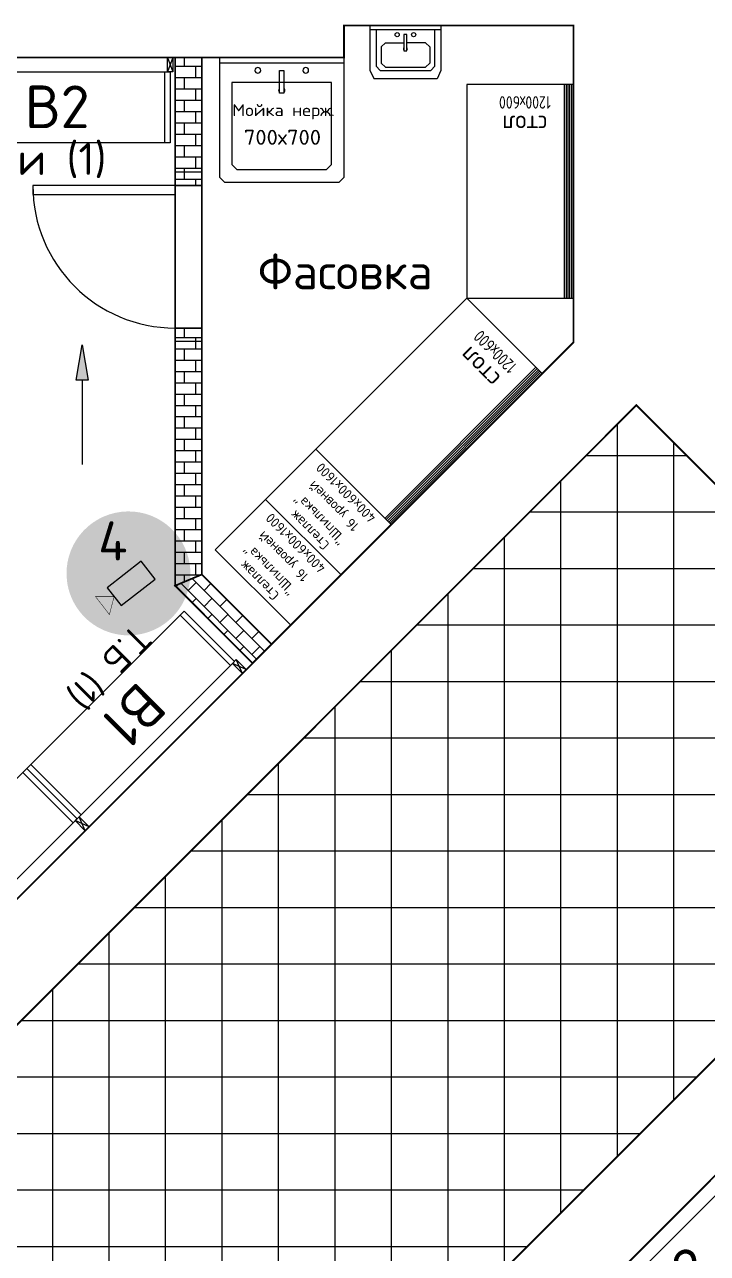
# Model space of a CAD drawing. Extents: x 2032930 to 2119419, y 2254097 to 2318481.
# Drawn here: x 2076691 to 2080530, y 2291832 to 2298737 of the extents above; entities that cross this region are included whole.
import ezdxf
from ezdxf.enums import TextEntityAlignment as Align

# ---------------------------------------------------------------- set-up
doc = ezdxf.new("R2010")
doc.units = 0
doc.header["$LTSCALE"] = 50
doc.set_wipeout_variables(frame=1)
doc.layers.get('0').update_dxf_attribs({"linetype": 'CONTINUOUS'})
doc.layers.get('Defpoints').update_dxf_attribs({"linetype": 'CONTINUOUS'})
for name, color, linetype in [('Вспомогательные надписи', 7, 'CONTINUOUS'), ('ДВЕРИ JDA', 86, 'CONTINUOUS'), ('ДВЕРИ УСТАНАВЛИВАЕМЫЕ', 86, 'CONTINUOUS'), ('ДВЕРИ_НАПРАВЛЕНИЕ JDA', 86, 'CONTINUOUS'), ('Наименование помещений', 7, 'CONTINUOUS'), ('Оборудование ИТ', 90, 'CONTINUOUS'), ('Оборудование ПП', 7, 'CONTINUOUS'), ('ПОКУПАТЕЛЬСКИЕ ПОТОКИ', 7, 'CONTINUOUS'), ('ПРОЕМЫ JDA', 7, 'CONTINUOUS'), ('СП_ОБОРУДОВАНИЕ', 7, 'CONTINUOUS'), ('СП_ОБОРУДОВАНИЕ JDA', 7, 'CONTINUOUS'), ('СП_ТЕКСТ JDA', 7, 'CONTINUOUS'), ('Стены возводимые', 1, 'CONTINUOUS'), ('ТО_ТП', 6, 'CONTINUOUS'), ('ТО_ТП_JDA', 6, 'CONTINUOUS'), ('ТО_ТП_ТЕКСТ JDA', 7, 'CONTINUOUS'), ('ТОВАРНЫЕ ГРУППЫ JDA', 7, 'CONTINUOUS')]:
    doc.layers.add(name, color=color, linetype=linetype)
doc.layers.add('Стены обмер', color=250, linetype='CONTINUOUS', lineweight=20)
doc.layers.add('Территория собственника', color=7, linetype='CONTINUOUS', lineweight=18)
doc.styles.get("Standard").update_dxf_attribs({"font": 'isocpeur.ttf'})

# ---------------------------------------------------------------- blocks, each defined once
blk = doc.blocks.new('В2 стеллаж 400')
at = {"layer": 'ТО_ТП', "color": 212, "lineweight": 5}
for p, q in [((-1233.9, -480), (-1233.9, -80)), ((-46.1, -480), (-46.1, -80))]:
    blk.add_line(p, q, dxfattribs=at)
at = {"layer": 'ТО_ТП_JDA'}
blk.add_lwpolyline([(-15, -480), (-1265, -480), (-1265, -80), (-15, -80)], close=True, dxfattribs=at)
at = {"layer": 'ТО_ТП_ТЕКСТ JDA', "lineweight": 40}
blk.add_text('В2', height=240, dxfattribs=at).set_placement((-650.7, -397), align=Align.CENTER)
blk = doc.blocks.new('СБ Стойка H1700')
at = {"layer": 'ТО_ТП', "color": 212}
for p, q in [((-30, 0), (0, -80)), ((0, 0), (-30, -80))]:
    blk.add_line(p, q, dxfattribs=at)
blk.add_lwpolyline([(0, -80), (-30, -80), (-30, 0), (0, 0)], close=True, dxfattribs=at)
blk = doc.blocks.new('*U274')
at = {"layer": 'ТО_ТП'}
for p in [(-1250, 0), (0, 0), (0, 0), (0, 0), (-1250, 0)]:
    blk.add_blockref('СБ Стойка H1700', p, dxfattribs=at)
at = {"layer": 'ТО_ТП', "linetype": 'ByBlock'}
blk.add_blockref('В2 стеллаж 400', (0, 0), dxfattribs=at)
blk = doc.blocks.new('В1 стеллаж 400')
at = {"layer": 'ТО_ТП', "color": 212, "lineweight": 5}
for p, q in [((-1233.9, -480), (-1233.9, -80)), ((-46.1, -480), (-46.1, -80))]:
    blk.add_line(p, q, dxfattribs=at)
at = {"layer": 'ТО_ТП_JDA'}
blk.add_lwpolyline([(-15, -480), (-1265, -480), (-1265, -80), (-15, -80)], close=True, dxfattribs=at)
at = {"layer": 'ТО_ТП_ТЕКСТ JDA', "lineweight": 40}
blk.add_text('В1', height=240, dxfattribs=at).set_placement((-652.7, -386.2), align=Align.CENTER)
blk = doc.blocks.new('*U273')
at = {"layer": 'ТО_ТП'}
for p in [(-1250, 0), (0, 0), (0, 0), (0, 0), (-1250, 0)]:
    blk.add_blockref('СБ Стойка H1700', p, dxfattribs=at)
at = {"layer": 'ТО_ТП', "linetype": 'ByBlock'}
blk.add_blockref('В1 стеллаж 400', (0, 0), dxfattribs=at)
blk = doc.blocks.new('*U760')
at = {"layer": 'ТОВАРНЫЕ ГРУППЫ JDA', "insert": (0, 0), "char_height": 150, "width": 1162.571, "attachment_point": 1}
blk.add_mtext('Т.Б (1)', dxfattribs=at)
blk = doc.blocks.new('Стрелка')
at = {"layer": 'ПОКУПАТЕЛЬСКИЕ ПОТОКИ'}
for p, q in [((-33.3, 200), (33.3, 200)), ((0, 0), (-33.3, 200)), ((-33.3, 200), (33.3, 200)), ((0, 0), (-33.3, 200)), ((33.3, 200), (0, 0)), ((33.3, 200), (0, 0))]:
    blk.add_line(p, q, dxfattribs=at)
at = {"layer": 'ПОКУПАТЕЛЬСКИЕ ПОТОКИ', "color": 7}
blk.add_lwpolyline([(0, 200), (0, 673.2)], dxfattribs=at)
blk.add_lwpolyline([(0, 200), (0, 673.2)], dxfattribs=at)
blk.add_solid([(-33.3, 200), (0, 0), (33.3, 200)], dxfattribs=at)
blk.add_solid([(-33.3, 200), (0, 0), (33.3, 200)], dxfattribs=at)
blk = doc.blocks.new('*U550')
at = {"layer": 'ПОКУПАТЕЛЬСКИЕ ПОТОКИ', "rotation": 270}
blk.add_blockref('Стрелка', (-336.6, 0), dxfattribs=at)
blk = doc.blocks.new('*U388')
at = {"layer": 'ТОВАРНЫЕ ГРУППЫ JDA', "insert": (0, 0), "char_height": 180, "width": 1248.016, "attachment_point": 1}
blk.add_mtext('Соки (1)', dxfattribs=at)
blk = doc.blocks.new('разделочный стол 1200х600')
at = {"layer": 'СП_ОБОРУДОВАНИЕ', "color": 6}
for p, q in [((38576.6, 97085.3), (39776.6, 97085.3)), ((38576.6, 97075.3), (39776.6, 97075.3)), ((38576.6, 97065.3), (39776.6, 97065.3)), ((38576.6, 97055.3), (39776.6, 97055.3)), ((38576.6, 97045.3), (39776.6, 97045.3))]:
    blk.add_line(p, q, dxfattribs=at)
at = {"layer": 'СП_ОБОРУДОВАНИЕ JDA', "color": 6}
blk.add_lwpolyline([(38576.6, 97035.3), (39776.6, 97035.3), (39776.6, 97635.3), (38576.6, 97635.3)], close=True, dxfattribs=at)
at = {"layer": 'СП_ТЕКСТ JDA'}
for s, height, width, p in [('1200х600', 70, 0.8, (39710.7, 97308.5)), ('стол', 100, 0.96875, (39601.6, 97310.3))]:
    blk.add_text(s, height=height, rotation=90, dxfattribs=dict(at, width=width)).set_placement(p, align=Align.CENTER)
blk = doc.blocks.new('*U235')
at = {"layer": 'СП_ОБОРУДОВАНИЕ'}
blk.add_blockref('разделочный стол 1200х600', (-39776.6, -97635.3), dxfattribs=at)
blk = doc.blocks.new('*U834')
at = {"color": 7, "true_color": 0xf2f2f2}
blk.add_wipeout([(0, 0), (-800, 0), (-800, -150), (0, -150)], dxfattribs=at).dxf.layer = 'Defpoints'
at = {"layer": 'ДВЕРИ JDA'}
for p, q in [((-800, 0), (-800, -150)), ((0, 0), (0, -150))]:
    blk.add_line(p, q, dxfattribs=at)
at = {"layer": 'ДВЕРИ JDA', "color": 76}
for points in [[(0, 0), (0, 800), (-49.8, 800), (-49.8, 0)], [(-800, -150), (-800, 1.7), (-874.8, 1.7), (-874.8, -150)], [(74.8, -150), (74.8, 1.7), (0, 1.7), (0, -150)]]:
    blk.add_lwpolyline(points, close=True, dxfattribs=at)
at = {"layer": 'ДВЕРИ_НАПРАВЛЕНИЕ JDA', "color": 76}
blk.add_arc((0, 0), 800, 90, 180, dxfattribs=at)
at = {"layer": 'ПРОЕМЫ JDA', "transparency": 33554457}
blk.add_lwpolyline([(0, 0), (-800, 0), (-800, -150), (0, -150)], close=True, dxfattribs=at)
blk = doc.blocks.new('Мойка 700х700 мм')
at = {"layer": 'СП_ОБОРУДОВАНИЕ', "color": 0}
for p, q in [((-70, 0), (-630, 0)), ((0, -32.1), (-700, -32.1)), ((-362.1, -200.5), (-362.1, -72.2)), ((-362.1, -72.2), (-337.9, -72.2)), ((-337.9, -72.2), (-337.9, -200.5)), ((-337.9, -200.5), (-362.1, -200.5)), ((-599.7, -700), (-104.3, -699.9))]:
    blk.add_line(p, q, dxfattribs=at)
at = {"layer": 'СП_ОБОРУДОВАНИЕ'}
blk.add_lwpolyline([(-70, -140), (-630, -140), (-630, -602), (-602, -630), (-98, -630), (-70, -602)], close=True, dxfattribs=at)
at = {"layer": 'СП_ОБОРУДОВАНИЕ', "color": 0, "extrusion": (0, 0, -1)}
for centre, major_axis, start_param, end_param in [((-484.6, -72.2), (16.2, 0), 3.141593, 9.424778), ((-215.4, -72.2), (16.2, 0), 3.141593, 9.424778), ((-350, -184.5), (-15.8, 0), -0.694738, 0.694738), ((-350, -184.5), (-15.8, 0), 2.446855, 3.83633)]:
    blk.add_ellipse(centre, major_axis=major_axis, ratio=0.993205, start_param=start_param, end_param=end_param, dxfattribs=at)
at = {"layer": 'СП_ОБОРУДОВАНИЕ JDA'}
blk.add_lwpolyline([(0, 0), (-700, 0), (-700, -672), (-672, -700), (-28, -700), (0, -672)], close=True, dxfattribs=at)
at = {"layer": 'СП_ТЕКСТ JDA', "width": 1.1}
for s, height, p in [('Мойка нерж.', 67.2, (-340, -329.3)), ('700х700', 84, (-346.4, -490.3))]:
    blk.add_text(s, height=height, dxfattribs=at).set_placement(p, align=Align.CENTER)
blk = doc.blocks.new('*U234')
at = {"layer": 'СП_ОБОРУДОВАНИЕ'}
blk.add_blockref('Мойка 700х700 мм', (0, 0), dxfattribs=at)
blk = doc.blocks.new('*U833')
at = {"layer": 'Оборудование ПП', "color": 0}
for p, q in [((-252.1, 150), (-300, 128.3)), ((0, 150), (-252.1, 150)), ((-22.9, -250), (-22.9, 150)), ((0, -250), (0, 150)), ((-300, 128.3), (-300, -225.5)), ((-252.1, 92.3), (-229.2, 115.4)), ((-252.1, -191.9), (-252.1, 92.3)), ((-212, 86.5), (-234.9, 63.5)), ((-229.2, 115.4), (-22.9, 115.4)), ((-120.3, 86.5), (-212, 86.5)), ((-97.4, 63.5), (-120.3, 86.5)), ((-234.9, -162.9), (-234.9, 63.5)), ((-97.4, 63.5), (-97.4, -41.4)), ((-143.2, -58.7), (-143.2, -41.4)), ((-143.2, -41.4), (-51.6, -41.4)), ((-51.6, -58.7), (-143.2, -58.7)), ((-97.4, -162.9), (-97.4, -58.7)), ((-51.6, -41.4), (-51.6, -58.7)), ((-229.2, -215), (-252.1, -191.9)), ((-211.9, -186), (-234.9, -162.9)), ((-120.3, -186), (-211.9, -186)), ((-97.4, -162.9), (-120.3, -186)), ((-252.1, -250), (-300, -225.5)), ((0, -250), (-252.1, -250)), ((-22.9, -215), (-229.2, -215))]:
    blk.add_line(p, q, dxfattribs=at)
at = {"layer": 'Оборудование ПП', "color": 0, "extrusion": (0, 0, -1)}
for centre, major_axis, start_param, end_param in [((-51.6, -3.9), (0, -11.5), 3.141593, 9.424778), ((-131.8, -50), (0, -11.3), 2.446855, 3.83633), ((-131.8, -50), (0, -11.3), -0.694738, 0.694738), ((-51.6, -96.2), (0, -11.5), 3.141593, 9.424778)]:
    blk.add_ellipse(centre, major_axis=major_axis, ratio=0.993205, start_param=start_param, end_param=end_param, dxfattribs=at)
blk = doc.blocks.new('стеллаж шпилька')
at = {"layer": 'СП_ОБОРУДОВАНИЕ JDA', "color": 7}
blk.add_lwpolyline([(0, 0), (600, 0), (600, 400), (0, 400)], close=True, dxfattribs=at)
at = {"layer": 'СП_ОБОРУДОВАНИЕ JDA', "color": 5, "width": 0.96875}
for s, p in [('Стеллаж ', (318.8, 320.4)), ('"Шпилька" ', (322.9, 232.5)), ('16 уровней', (302.4, 129.4)), ('400x600x1600', (306.8, 26.7))]:
    blk.add_text(s, height=55, dxfattribs=at).set_placement(p, align=Align.CENTER)
blk = doc.blocks.new('*U236')
at = {"layer": 'СП_ОБОРУДОВАНИЕ'}
blk.add_blockref('стеллаж шпилька', (-600, -400), dxfattribs=at)
blk = doc.blocks.new('*U867')
at = {"layer": 'Оборудование ИТ'}
h = blk.add_hatch(color=5, dxfattribs=at)
h.paths.add_polyline_path([(485, 254), (0, 254), (0, 0), (485, 0)])
h.paths.add_polyline_path([(650, 254), (485, 127), (650, 0)])
at = {"layer": 'Оборудование ИТ', "color": 5}
blk.add_lwpolyline([(0, 0), (485, 0), (485, 254), (0, 254)], close=True, dxfattribs=at)
at = {"layer": 'Оборудование ИТ', "color": 5, "const_width": 5}
blk.add_lwpolyline([(485, 127), (650, 254), (650, 0), (485, 127)], dxfattribs=at)

msp = doc.modelspace()

# ---------------------------------------------------------------- hatches: boundary and pattern name
h = msp.add_hatch(color=1)
h.dxf.hatch_style = 1
h.paths.add_polyline_path([(2076928.9, 2295612.1, -1), (2077620.4, 2295694.5, -1)])
at = {"layer": 'Стены возводимые'}
h = msp.add_hatch(dxfattribs=at)
h.set_pattern_fill('BRICK', color=256, scale=10)
h.set_pattern_definition([(0, (744660.603, -2420.03), (0, 63.5), []), (90, (744660.6, -2420.03), (-127, 8e-15), [63.5, -63.5]), (90, (744724.1, -2420.03), (-127, 8e-15), [-63.5, 63.5])])
h.paths.add_polyline_path([(2077537.1, 2298552), (2077686.7, 2298552), (2077687, 2295647.1), (2077537.1, 2295584.1)])
h = msp.add_hatch(dxfattribs=at)
h.set_pattern_fill('BRICK', color=256, scale=10, angle=-225)
h.set_pattern_definition([(135, (4647354.686, 2979268.29), (-44.9012806, -44.9012806), []), (225, (4647354.69, 2979268.29), (89.802561, -89.802561), [63.5, -63.5]), (225, (4647309.79, 2979313.19), (89.802561, -89.802561), [-63.5, 63.5])])
h.paths.add_polyline_path([(2077972.7, 2295148.1), (2077537.1, 2295584.1), (2077687, 2295647.1), (2078079.3, 2295254.7)])
at = {"layer": 'Территория собственника'}
h = msp.add_hatch(dxfattribs=at)
h.set_pattern_fill('ANSI37', color=256, scale=100, angle=45)
h.set_pattern_definition([(90, (738268.54, 156.34), (-317.5, 3e-14), []), (180, (738268.54, 156.34), (-3e-14, -317.5), [])])
h.paths.add_polyline_path([(2077458.5, 2289812.1), (2082187.5, 2294541.2), (2080130.3, 2296598.5), (2075401.2, 2291869.4)])

# ---------------------------------------------------------------- linework, layer by layer
at = {"layer": 'Стены возводимые', "const_width": 10}
for points in [[(2077537.1, 2298552), (2077686.7, 2298552), (2077687, 2295647.1), (2077537.1, 2295584.1)], [(2077972.7, 2295148.1), (2077537.1, 2295584.1), (2077687, 2295647.1), (2078079.3, 2295254.7)]]:
    msp.add_lwpolyline(points, close=True, dxfattribs=at)
at = {"layer": 'Стены обмер', "color": 7}
for points in [[(2073086.7, 2298552, 10, 10, 0), (2078486.7, 2298552, 10, 10, 0), (2078486.7, 2298732, 10, 10, 0), (2079776.7, 2298732, 10, 10, 0), (2079776.7, 2296952, 10, 10, 0), (2075039.1, 2292214.4, 10, 10, 0)], [(2077868.5, 2289565, 10, 10, 0), (2082542.5, 2294239, 10, 10, 0), (2082662.7, 2294118.8, 10, 10, 0), (2082973.2, 2294429.3, 10, 10, 0), (2084209.5, 2294429.3, 10, 10, 0), (2084209.5, 2293729.3, 10, 10, 0), (2085193.2, 2293729.3, 10, 10, 0), (2085193.2, 2295319.3, 10, 10, 0), (2090723.2, 2295319.3, 10, 10, 0)]]:
    msp.add_lwpolyline(points, format="xyseb", dxfattribs=at)
at = {"layer": 'Стены обмер', "color": 7, "const_width": 10}
msp.add_lwpolyline([(2077458.5, 2289812.1), (2082187.5, 2294541.2), (2080130.3, 2296598.5), (2075401.2, 2291869.4)], close=True, dxfattribs=at)

# ---------------------------------------------------------------- block references
at = {"layer": 'Оборудование ИТ', "xscale": 0.5, "yscale": 0.5, "zscale": 0.5, "rotation": 217.7291405905982}
msp.add_blockref('*U867', (2077346.9, 2295721.2), dxfattribs=at)
at = {"layer": 'Оборудование ПП', "lineweight": -2, "xscale": -1, "rotation": 270}
msp.add_blockref('*U833', (2078881.7, 2298732), dxfattribs=at)
at = {"layer": 'ПОКУПАТЕЛЬСКИЕ ПОТОКИ', "rotation": 270}
msp.add_blockref('*U550', (2077014.1, 2296601.6), dxfattribs=at)
at = {"layer": 'СП_ОБОРУДОВАНИЕ'}
msp.add_blockref('*U234', (2078486.7, 2298552), dxfattribs=at)
at = {"layer": 'СП_ОБОРУДОВАНИЕ', "lineweight": 53}
for p, rotation in [((2079176.7, 2298400.6), 90), ((2079176.7, 2297200.6), 45)]:
    msp.add_blockref('*U235', p, dxfattribs=dict(at, rotation=rotation))
at = {"layer": 'СП_ОБОРУДОВАНИЕ', "rotation": 134.9999999999868}
for p in [(2078045.3, 2296069.2), (2077762.5, 2295786.3)]:
    msp.add_blockref('*U236', p, dxfattribs=at)
at = {"layer": 'ТО_ТП'}
msp.add_blockref('*U274', (2077524.8, 2298552), dxfattribs=at)
for name, p, rotation in [('*U273', (2077032, 2294207.3), 224.9999999999809), ('*U274', (2076148.1, 2293323.4), 224.9999999999809), ('*U274', (2080639.2, 2292334.8), 45.00000000000095)]:
    msp.add_blockref(name, p, dxfattribs=dict(at, rotation=rotation))
at = {"layer": 'ТОВАРНЫЕ ГРУППЫ JDA', "lineweight": 50}
msp.add_blockref('*U388', (2076290.8, 2298072), dxfattribs=at)
at = {"layer": 'ТОВАРНЫЕ ГРУППЫ JDA', "lineweight": 50, "rotation": 225.0000000003037}
msp.add_blockref('*U760', (2077413.1, 2295267.3), dxfattribs=at)

# ---------------------------------------------------------------- texts
at = {"layer": 'Вспомогательные надписи', "color": 0, "lineweight": -2, "insert": (2077187.1, 2295835.9), "char_height": 220, "width": 1165.473, "attachment_point": 5}
msp.add_mtext('4', dxfattribs=at)
at = {"layer": 'Наименование помещений', "color": 0, "lineweight": -2, "insert": (2078493.7, 2297349.7), "char_height": 200, "width": 2181.952, "attachment_point": 5}
msp.add_mtext('Фасовка', dxfattribs=at)

# ---------------------------------------------------------------- next in the draw order: block references
at = {"layer": 'ДВЕРИ УСТАНАВЛИВАЕМЫЕ', "rotation": 90}
msp.add_blockref('*U834', (2077537.1, 2297832), dxfattribs=at)

doc.saveas('drawing.dxf')
